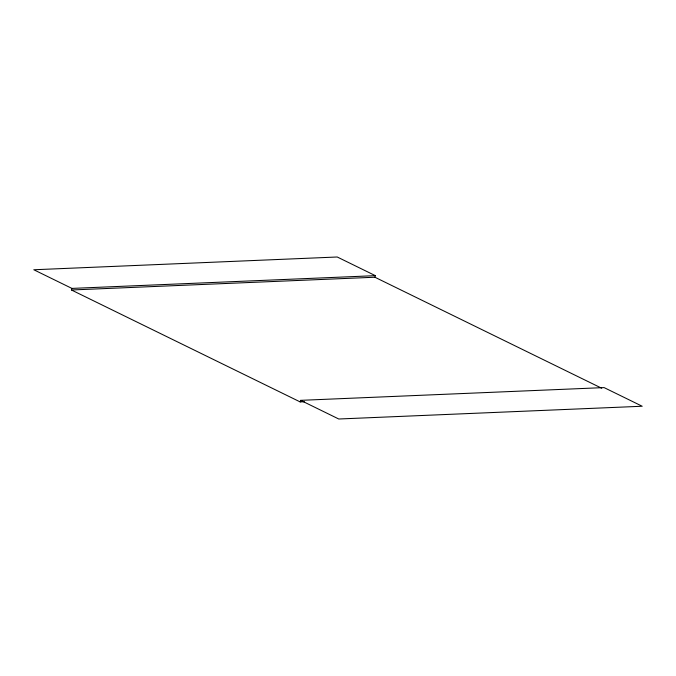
<?xml version="1.0" encoding="UTF-8"?>
<svg xmlns="http://www.w3.org/2000/svg" width="676" height="676" viewBox="0 0 676 676"><rect width="100%" height="100%" fill="white"/><g stroke="black" fill="none" stroke-linecap="round" stroke-linejoin="round"><path stroke-width="1.01" d="M71.445 289.987L71.918 288.407L375.357 275.656L374.884 277.228L71.445 289.987L300.169 401.916L304.386 401.738M300.169 401.916L300.643 400.344L604.082 387.593L642.2 406.242L338.769 419.002L300.643 400.344M375.357 275.656L337.231 256.998L33.8 269.758L71.918 288.407M374.884 277.228L601.716 388.235"/></g></svg>
